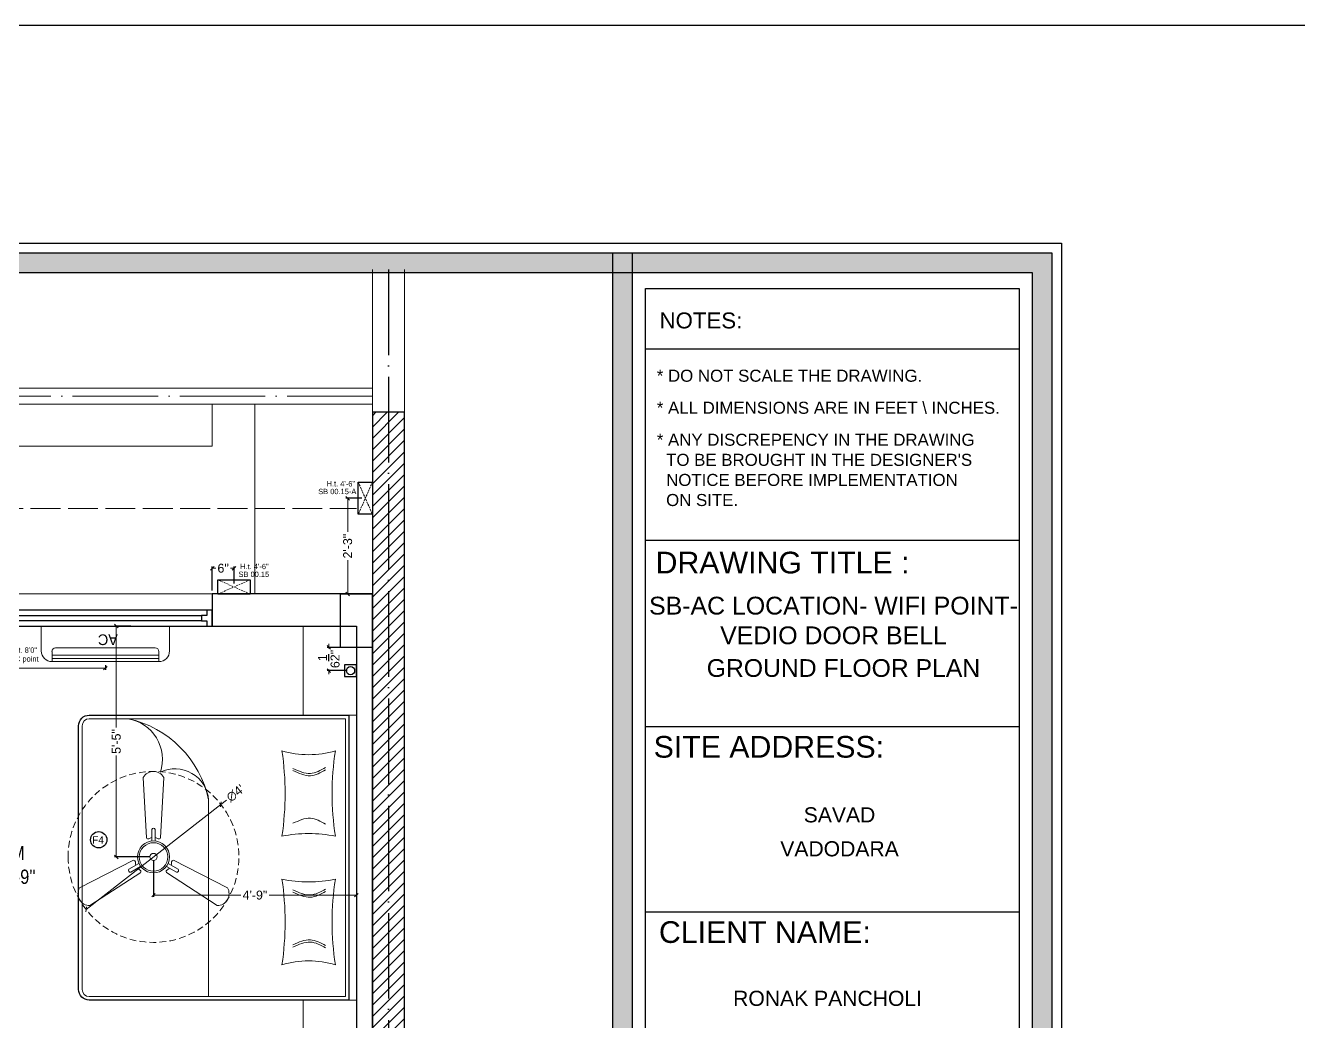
# Model space of a CAD drawing. Header units: millimetres. Extents: x 56222 to 3066687, y -650199 to -121287.
# Drawn here: x 140615.4 to 140972.9, y -177132.5 to -176852.9 of the extents above; entities that cross this region are included whole.
import ezdxf
from ezdxf.enums import TextEntityAlignment as Align

# ---------------------------------------------------------------- set-up
doc = ezdxf.new("R2010")
doc.units = ezdxf.units.MM
doc.header["$MEASUREMENT"] = 0
doc.header["$PDMODE"] = 35
for name, pattern in [('ACAD_ISO02W100', [15, 12, -3]), ('ACAD_ISO04W100', [30, 24, -3, 0, -3]), ('DASHED', [0.75, 0.5, -0.25]), ('DASHED2', [0.375, 0.25, -0.125])]:
    doc.linetypes.add(name, pattern=pattern)
doc.layers.get('Defpoints').update_dxf_attribs({"color": 220})
for name, color, linetype, lineweight in [('COLUMN', 1, 'Continuous', 30), ('dim05', 1, 'Continuous', 13), ('el', 7, 'Continuous', 20), ('ELEC-wires', 1, 'DASHED2', 13), ('Electrical', 84, 'Continuous', 30), ('FIRST FLOOR ( TEXT )', 7, 'Continuous', 9), ('FURNITURE', 32, 'Continuous', 9), ('GROUND FLOOR', 7, 'Continuous', 9), ('GROUND FLOOR  ( HATCH )', 251, 'Continuous', 9), ('GROUND FLOOR  ( PLINE )', 251, 'Continuous', 30), ('NAME PLATE', 7, 'Continuous', 25), ('Text', 7, 'Continuous', 15), ('wall', 7, 'Continuous', 30), ('X_PLOT', 1, 'Continuous', 9), ('XX~SLAB ( BEAM )~ ( DIM )', 7, 'Continuous', 9)]:
    doc.layers.add(name, color=color, linetype=linetype, lineweight=lineweight)
doc.layers.add('GROUND FLOOR  ( Text )', color=251, linetype='Continuous')
doc.layers.add('XX~SLAB ( PLINE )', color=251, linetype='Continuous', plot=False)
doc.styles.add('Arial', font='arial.ttf')
doc.styles.add('KATHA', font='swissc.ttf')
doc.styles.get("Standard").update_dxf_attribs({"font": 'arial.ttf', "height": 6})
doc.styles.add('TEXT', font='eurr____.ttf')
doc.dimstyles.new('ISO-25', dxfattribs={"dimtxt": 2.5, "dimasz": 1, "dimexe": 0.5, "dimexo": 1, "dimtad": 0, "dimdec": 1, "dimlunit": 4, "dimtxsty": 'Standard', "dimblk": 'OBLIQUE', "dimcen": 2.5, "dimclrd": 1, "dimclre": 1, "dimclrt": 5, "dimadec": 0, "dimazin": 0, "dimtfac": 1, "dimtdec": 1, "dimtmove": 0, "dimatfit": 3, "dimfxl": 1, "dimlwd": -1, "dimarcsym": 0})

# ---------------------------------------------------------------- blocks, each defined once
blk = doc.blocks.new('LAYOUT FILE')
at = {"layer": 'NAME PLATE', "true_color": 0xd39e00}
h = blk.add_hatch(color=42, dxfattribs=at)
h.paths.add_polyline_path([(3346889.83, -513806.18), (3346889.83, -514260.7), (3347535.56, -514260.7), (3347535.56, -513806.18)])
h.paths.add_polyline_path([(3346894.36, -513810.71), (3347531.03, -513810.71), (3347531.03, -514256.17), (3346894.36, -514256.17)], flags=16)
blk.add_hatch(color=42, dxfattribs=at).paths.add_polyline_path([(3347433.6, -514256.17), (3347438.13, -514256.17), (3347438.13, -513806.18), (3347433.6, -513806.18)])
at = {"layer": 'NAME PLATE', "color": 42, "true_color": 0xd39e00}
for p, q in [((3347527.96, -513828.55), (3347441.2, -513828.55)), ((3347527.96, -513872.99), (3347441.2, -513872.99)), ((3347527.96, -513916.26), (3347441.2, -513916.26)), ((3347527.96, -513959.27), (3347441.2, -513959.27))]:
    blk.add_line(p, q, dxfattribs=at)
for points in [[(3346887.56, -513803.91), (3347537.83, -513803.91), (3347537.83, -514262.96), (3346887.56, -514262.96)], [(3346889.83, -513806.18), (3347535.56, -513806.18), (3347535.56, -514260.7), (3346889.83, -514260.7)], [(3347433.6, -514256.17), (3347433.6, -513806.18), (3347438.13, -513806.18), (3347438.13, -514256.17)], [(3346894.36, -513810.71), (3347531.03, -513810.71), (3347531.03, -514256.17), (3346894.36, -514256.17)], [(3347441.2, -514252.44), (3347441.2, -513814.44), (3347527.96, -513814.44), (3347527.96, -514252.44)]]:
    blk.add_lwpolyline(points, close=True, dxfattribs=at)
at = {"layer": 'NAME PLATE', "style": 'Arial'}
for s, height, p in [('NOTES:', 3.699, (3347454.07, -513823.73)), ('DRAWING TITLE : ', 5.0338, (3347474.01, -513880.61)), ('SITE ADDRESS:', 5.0338, (3347469.85, -513923.39)), ('CLIENT NAME:', 5.0338, (3347468.93, -513966.4))]:
    blk.add_text(s, height=height, dxfattribs=at).set_placement(p, align=Align.CENTER)
at = {"layer": 'NAME PLATE', "char_height": 2.7974, "width": 108.0765, "attachment_point": 1, "style": 'Arial'}
for s, insert in [('* DO NOT SCALE THE DRAWING.', (3347443.82, -513833.31, 0)), ('* ALL DIMENSIONS ARE IN FEET \\\\ INCHES.', (3347443.82, -513840.75, 0)), ("* ANY DISCREPENCY IN THE DRAWING \\P  TO BE BROUGHT IN THE DESIGNER'S\\P  NOTICE BEFORE IMPLEMENTATION \\P  ON SITE.", (3347443.82, -513848.18, 0))]:
    blk.add_mtext(s, dxfattribs=dict(at, insert=insert))
blk = doc.blocks.new('fan')
at = {"layer": 'Electrical', "lineweight": 15, "ltscale": 20}
for p, q in [((3300835.29, -509900.78), (3300836.47, -509923.43)), ((3300841.81, -509923.43), (3300842.99, -509900.78)), ((3300838.47, -509924.57), (3300838.47, -509920.25)), ((3300839.81, -509920.28), (3300839.81, -509924.57)), ((3300831.66, -509931.77), (3300811.45, -509942.07)), ((3300829.93, -509935.08), (3300833.64, -509932.93)), ((3300834.31, -509934.09), (3300830.57, -509936.25)), ((3300847.68, -509936.23), (3300843.97, -509934.09)), ((3300844.64, -509932.93), (3300848.38, -509935.09)), ((3300866.83, -509942.07), (3300846.62, -509931.77)), ((3300815.3, -509948.74), (3300834.33, -509936.39)), ((3300843.95, -509936.39), (3300862.98, -509948.74))]:
    blk.add_line(p, q, dxfattribs=at)
at = {"layer": 'Electrical', "linetype": 'DASHED', "lineweight": 15, "ltscale": 5}
blk.add_circle((3300839.14, -509930.53), 32, dxfattribs=at)
at = {"layer": 'Electrical', "lineweight": 15, "ltscale": 20}
for centre, major_axis, start_param, end_param in [((3300839.14, -509902.94), (3.12, 3.12), -0.272136, 1.842967), ((3300839.13, -509920.5), (0.501, 0.501), -0.465536, 1.983618), ((3300839.14, -509930.53), (4.24, -4.24), 3.14161, 9.424795), ((3300839.14, -509930.53), (3.77, -3.77), 1.749190548672175e-05, 6.283202799085073), ((3300837.1, -509923.08), (0.51, 0.51), 2.863014, 4.257784), ((3300839.14, -509926.42), (2.27, -2.27), 2.565057, 2.951308), ((3300839.14, -509926.42), (2.27, 2.27), 0.19032, 0.57657), ((3300841.18, -509923.08), (0.51, -0.51), 5.167028, 6.561799), ((3300839.14, -509930.53), (0.943, 0.943), 1.570814, 7.853999), ((3300830.46, -509935.55), (0.501, -0.501), 3.199655, 5.648809), ((3300831.67, -509932.49), (0.51, -0.51), 0.978238, 2.373008), ((3300835.59, -509932.58), (2.27, -2.27), 3.855511, 4.241762), ((3300835.59, -509932.58), (2.27, -2.27), 4.659452, 5.045703), ((3300842.69, -509932.58), (2.27, 2.27), 4.37911, 4.765361), ((3300842.69, -509932.58), (2.27, 2.27), 5.183051, 5.569301), ((3300846.61, -509932.49), (0.51, -0.51), 2.339416, 3.734186), ((3300847.83, -509935.54), (0.501, 0.501), 3.723254, 6.172408), ((3300833.71, -509936.02), (0.51, 0.51), -1.325776, 0.068994), ((3300844.57, -509936.02), (0.51, -0.51), 3.072633, 4.467404), ((3300815.25, -509944.32), (3.12, -3.12), 3.393055, 5.508159), ((3300863.03, -509944.32), (3.12, -3.12), 5.48745, 7.602554)]:
    blk.add_ellipse(centre, major_axis=major_axis, ratio=1, start_param=start_param, end_param=end_param, dxfattribs=at)
blk = doc.blocks.new('_Oblique')
at = {"layer": 'wall', "color": 0, "lineweight": -2}
blk.add_line((-0.5, -0.5), (0.5, 0.5), dxfattribs=at)
blk = doc.blocks.new('*D418')
at = {"layer": 'Defpoints', "color": 0, "lineweight": 0, "transparency": 16777216}
for p in [(140651.36, -177086.29), (140708.35, -177086.49), (140708.35, -177097.01)]:
    blk.add_point(p, dxfattribs=at)
at = {"layer": 'dim05', "color": 1, "linetype": 'Continuous', "lineweight": -2, "transparency": 16777216}
for p, q in [((140651.36, -177087.29), (140651.36, -177097.51)), ((140708.35, -177087.49), (140708.35, -177097.51))]:
    blk.add_line(p, q, dxfattribs=at)
at = {"layer": 'dim05', "color": 1, "linetype": 'Continuous', "transparency": 16777216}
for p, q in [((140651.36, -177097.01), (140675.86, -177097.01)), ((140708.35, -177097.01), (140683.85, -177097.01))]:
    blk.add_line(p, q, dxfattribs=at)
at = {"layer": 'dim05', "color": 1, "transparency": 16777216, "rotation": 180}
blk.add_blockref('_Oblique', (140651.36, -177097.01), dxfattribs=at)
at = {"layer": 'dim05', "color": 1, "transparency": 16777216}
blk.add_blockref('_Oblique', (140708.35, -177097.01), dxfattribs=at)
at = {"layer": 'dim05', "color": 5, "lineweight": 25, "transparency": 16777216, "insert": (140679.85, -177097.01), "char_height": 2.5, "attachment_point": 5, "style": 'Arial'}
blk.add_mtext('4\'-9"', dxfattribs=at)
blk = doc.blocks.new('6616')
at = {"color": 242, "linetype": 'DASHED', "true_color": 0xcd2027}
for p, q in [((386784.79, -36915.77), (386775.78, -36911.78)), ((386784.79, -36911.78), (386775.78, -36915.77))]:
    blk.add_line(p, q, dxfattribs=at)
at = {"layer": 'ELEC-wires', "color": 5, "linetype": 'ByBlock', "lineweight": 30, "ltscale": 4}
blk.add_lwpolyline([(386775.78, -36911.78), (386784.79, -36911.78), (386784.79, -36915.77), (386775.78, -36915.77)], close=True, dxfattribs=at)
blk = doc.blocks.new('*D477')
at = {"layer": 'Defpoints', "color": 0, "lineweight": 0, "transparency": 16777216}
for p in [(140673.98, -177005.25), (140673.98, -177010.5), (140667.85, -177012.48)]:
    blk.add_point(p, dxfattribs=at)
at = {"layer": 'dim05', "color": 1, "linetype": 'Continuous', "lineweight": -2, "transparency": 16777216}
for p, q in [((140667.85, -177011.48), (140667.85, -177004.75)), ((140673.98, -177009.5), (140673.98, -177004.75))]:
    blk.add_line(p, q, dxfattribs=at)
at = {"layer": 'dim05', "color": 1, "linetype": 'Continuous', "transparency": 16777216}
for p, q in [((140667.85, -177005.25), (140668.84, -177005.25)), ((140673.98, -177005.25), (140672.98, -177005.25))]:
    blk.add_line(p, q, dxfattribs=at)
at = {"layer": 'dim05', "color": 1, "transparency": 16777216, "rotation": 180}
blk.add_blockref('_Oblique', (140667.85, -177005.25), dxfattribs=at)
at = {"layer": 'dim05', "color": 1, "transparency": 16777216}
blk.add_blockref('_Oblique', (140673.98, -177005.25), dxfattribs=at)
at = {"layer": 'dim05', "color": 5, "lineweight": 25, "transparency": 16777216, "insert": (140670.91, -177005.25), "char_height": 2.5, "attachment_point": 5, "style": 'Arial'}
blk.add_mtext('6"', dxfattribs=at)
blk = doc.blocks.new('*D478')
at = {"layer": 'Defpoints', "color": 0, "lineweight": 0, "transparency": 16777216}
for p in [(140710.86, -176985.6), (140705.89, -177012.48), (140708.86, -177012.48)]:
    blk.add_point(p, dxfattribs=at)
at = {"layer": 'dim05', "color": 1, "linetype": 'Continuous', "lineweight": -2, "transparency": 16777216}
for p, q in [((140709.86, -176985.6), (140705.39, -176985.6)), ((140707.86, -177012.48), (140705.39, -177012.48))]:
    blk.add_line(p, q, dxfattribs=at)
at = {"layer": 'dim05', "color": 1, "linetype": 'Continuous', "transparency": 16777216}
for p, q in [((140705.89, -176985.6), (140705.89, -176995.07)), ((140705.89, -177012.48), (140705.89, -177003.01))]:
    blk.add_line(p, q, dxfattribs=at)
at = {"layer": 'dim05', "color": 1, "transparency": 16777216}
for p, rotation in [((140705.89, -176985.6), 90), ((140705.89, -177012.48), 270)]:
    blk.add_blockref('_Oblique', p, dxfattribs=dict(at, rotation=rotation))
at = {"layer": 'dim05', "color": 5, "lineweight": 25, "transparency": 16777216, "insert": (140705.89, -176999.04), "char_height": 2.5, "attachment_point": 5, "rotation": 90, "style": 'Arial'}
blk.add_mtext('2\'-3"', dxfattribs=at)
blk = doc.blocks.new('*D427')
at = {"layer": 'Defpoints', "color": 0, "lineweight": 0, "transparency": 16777216}
for p in [(140670.3, -177071.56), (140632.41, -177101.02)]:
    blk.add_point(p, dxfattribs=at)
at = {"layer": 'dim05', "color": 1, "linetype": 'Continuous', "transparency": 16777216}
for p in [(140632.41, -177101.02), (140671.88, -177070.33)]:
    blk.add_line(p, (140670.3, -177071.56), dxfattribs=at)
at = {"layer": 'dim05', "color": 1, "transparency": 16777216}
for p, rotation in [((140670.3, -177071.56), 217.8668390306578), ((140632.41, -177101.02), 37.86683903065778)]:
    blk.add_blockref('_Oblique', p, dxfattribs=dict(at, rotation=rotation))
at = {"layer": 'dim05', "color": 5, "lineweight": 25, "transparency": 16777216, "insert": (140674.36, -177068.4), "char_height": 2.5, "attachment_point": 5, "rotation": 37.8668, "style": 'Arial'}
blk.add_mtext("∅4'", dxfattribs=at)
blk = doc.blocks.new('*D432')
at = {"layer": 'Defpoints', "color": 0, "lineweight": 0, "transparency": 16777216}
for p in [(140700.61, -177027.48), (140706.7, -177027.48), (140706.7, -177033.98)]:
    blk.add_point(p, dxfattribs=at)
at = {"layer": 'dim05', "color": 1, "linetype": 'Continuous', "lineweight": -2, "transparency": 16777216}
for p, q in [((140705.7, -177027.48), (140700.11, -177027.48)), ((140705.7, -177033.98), (140700.11, -177033.98))]:
    blk.add_line(p, q, dxfattribs=at)
at = {"layer": 'dim05', "color": 1, "linetype": 'Continuous', "transparency": 16777216}
for p, q in [((140700.61, -177027.48), (140700.61, -177026.48)), ((140700.61, -177027.48), (140700.61, -177027.75)), ((140700.61, -177033.98), (140700.61, -177033.71)), ((140700.61, -177033.98), (140700.61, -177034.98))]:
    blk.add_line(p, q, dxfattribs=at)
at = {"layer": 'dim05', "color": 1, "transparency": 16777216}
for p, rotation in [((140700.61, -177027.48), 270), ((140700.61, -177033.98), 90)]:
    blk.add_blockref('_Oblique', p, dxfattribs=dict(at, rotation=rotation))
at = {"layer": 'dim05', "color": 5, "lineweight": 25, "transparency": 16777216, "insert": (140700.61, -177030.73), "char_height": 2.5, "attachment_point": 5, "rotation": 90, "style": 'Arial'}
blk.add_mtext('6{\\H1x;\\S1/2;}"', dxfattribs=at)
blk = doc.blocks.new('*D435')
at = {"layer": 'Defpoints', "color": 0, "lineweight": 0, "transparency": 16777216}
for p in [(140646.03, -177021.48), (140640.91, -177086.29), (140651.36, -177086.29)]:
    blk.add_point(p, dxfattribs=at)
at = {"layer": 'dim05', "color": 1, "linetype": 'Continuous', "lineweight": -2, "transparency": 16777216}
for p, q in [((140645.03, -177021.48), (140640.41, -177021.48)), ((140650.36, -177086.29), (140640.41, -177086.29))]:
    blk.add_line(p, q, dxfattribs=at)
at = {"layer": 'dim05', "color": 1, "linetype": 'Continuous', "transparency": 16777216}
for p, q in [((140640.91, -177021.48), (140640.91, -177049.94)), ((140640.91, -177086.29), (140640.91, -177057.83))]:
    blk.add_line(p, q, dxfattribs=at)
at = {"layer": 'dim05', "color": 1, "transparency": 16777216}
for p, rotation in [((140640.91, -177021.48), 90), ((140640.91, -177086.29), 270)]:
    blk.add_blockref('_Oblique', p, dxfattribs=dict(at, rotation=rotation))
at = {"layer": 'dim05', "color": 5, "lineweight": 25, "transparency": 16777216, "insert": (140640.91, -177053.88), "char_height": 2.5, "attachment_point": 5, "rotation": 90, "style": 'Arial'}
blk.add_mtext('5\'-5"', dxfattribs=at)
blk = doc.blocks.new('ac paln')
at = {"layer": 'Electrical', "lineweight": 15}
for p, q in [((389238.69, -37646.36), (389238.69, -37610.34)), ((389238.69, -37610.34), (389245.67, -37610.34)), ((389244.81, -37642.35), (389244.81, -37614.35)), ((389245.81, -37613.35), (389248.68, -37613.35)), ((389246.82, -37643.35), (389246.82, -37613.35)), ((389247.82, -37643.35), (389247.82, -37613.35)), ((389248.68, -37613.35), (389248.68, -37643.35)), ((389248.68, -37643.35), (389248.68, -37613.35)), ((389245.81, -37643.35), (389248.68, -37643.35)), ((389248.68, -37643.35), (389248.68, -37643.35)), ((389245.67, -37646.36), (389238.69, -37646.36))]:
    blk.add_line(p, q, dxfattribs=at)
for centre, start, end in [((389245.67, -37613.35), 0, 90), ((389245.67, -37643.35), 270, 0)]:
    blk.add_arc(centre, 3.01, start, end, dxfattribs=at)
at = {"layer": 'Electrical', "lineweight": 15, "extrusion": (0, 0, -1)}
for centre, start_param, end_param in [((389245.81, -37614.35), -0.785398, 0.785398), ((389245.81, -37642.35), 3.926991, 5.497787)]:
    blk.add_ellipse(centre, major_axis=(-0.71, 0.71), ratio=1, start_param=start_param, end_param=end_param, dxfattribs=at)
at = {"layer": 'Text', "style": 'TEXT'}
blk.add_text('AC', height=3, rotation=270, dxfattribs=at).set_placement((389241.02, -37624.87))
blk = doc.blocks.new('*D505')
at = {"layer": 'Defpoints', "color": 0, "lineweight": 0, "transparency": 16777216}
for p in [(140553.85, -177026.01), (140637.85, -177031.47), (140637.85, -177033.31)]:
    blk.add_point(p, dxfattribs=at)
at = {"layer": 'dim05', "color": 1, "linetype": 'Continuous', "lineweight": -2, "transparency": 16777216}
for p, q in [((140553.85, -177027.01), (140553.85, -177033.81)), ((140637.85, -177032.47), (140637.85, -177033.81))]:
    blk.add_line(p, q, dxfattribs=at)
at = {"layer": 'dim05', "color": 1, "linetype": 'Continuous', "transparency": 16777216}
for p, q in [((140553.85, -177033.31), (140594.09, -177033.31)), ((140637.85, -177033.31), (140597.62, -177033.31))]:
    blk.add_line(p, q, dxfattribs=at)
at = {"layer": 'dim05', "color": 1, "transparency": 16777216, "rotation": 180}
blk.add_blockref('_Oblique', (140553.85, -177033.31), dxfattribs=at)
at = {"layer": 'dim05', "color": 1, "transparency": 16777216}
blk.add_blockref('_Oblique', (140637.85, -177033.31), dxfattribs=at)
at = {"layer": 'dim05', "color": 5, "lineweight": 25, "transparency": 16777216, "insert": (140595.85, -177033.31), "char_height": 2.5, "attachment_point": 5, "style": 'Arial'}
blk.add_mtext("7'", dxfattribs=at)

msp = doc.modelspace()

# ---------------------------------------------------------------- hatches: boundary and pattern name
at = {"layer": 'GROUND FLOOR  ( HATCH )'}
h = msp.add_hatch(dxfattribs=at)
h.set_pattern_fill('ANSI31', color=6, scale=18, style=0)
h.set_pattern_definition([(45, (24181.1643, -14685.805), (-1.590990258, 1.590990258), [])])
h.paths.add_polyline_path([(140721.8502, -176961.4795), (140712.8502, -176961.4795), (140712.8502, -177304.9795), (140721.8502, -177304.9795)])

# ---------------------------------------------------------------- linework, layer by layer
at = {"layer": 'COLUMN'}
msp.add_lwpolyline([(140703.8502, -177012.4795), (140712.8502, -177012.4795), (140712.8502, -177027.4795), (140703.8502, -177027.4795)], close=True, dxfattribs=at)
at = {"layer": 'FURNITURE'}
msp.add_line((140666.8246, -177125.4878), (140666.8246, -177070.2948), dxfattribs=at)
for points in [[(140708.3502, -177046.4878), (140693.3502, -177046.4878), (140693.3502, -177021.4795), (140708.3502, -177021.4795)], [(140708.3502, -177126.4712), (140693.3502, -177126.4712), (140693.3502, -177150.4795), (140708.3502, -177150.4795)]]:
    msp.add_lwpolyline(points, close=True, dxfattribs=at)
at = {"layer": 'FURNITURE', "lineweight": 30}
msp.add_lwpolyline([(140630.3205, -177123.4878), (140630.3205, -177049.4878, -0.41421356), (140633.3205, -177046.4878), (140706.2513, -177046.4878), (140706.2513, -177126.4878), (140633.3205, -177126.4878, -0.41421356)], format="xyb", close=True, dxfattribs=at)
at = {"layer": 'FURNITURE'}
for points in [[(140631.3205, -177123.4878), (140631.3205, -177049.4878, -0.41421356), (140633.3205, -177047.4878), (140705.2513, -177047.4878), (140705.2513, -177125.4878), (140633.3205, -177125.4878, -0.41421356)], [(140653.3033, -177062.4987, -0.52796512), (140666.8246, -177070.2948, 0.29648943), (140644.1819, -177047.4878, -0.4593765), (140653.3033, -177062.4987)]]:
    msp.add_lwpolyline(points, format="xyb", close=True, dxfattribs=at)
at = {"layer": 'FURNITURE', "elevation": -0.0053}
for points in [[(140687.4304, -177080.4788, -0.10058607), (140702.4304, -177080.4788, -0.07572579), (140702.4304, -177056.4788, -0.14896716), (140687.4304, -177056.4788, -0.0741156)], [(140687.4304, -177092.5598, 0.10058607), (140702.4304, -177092.5598, 0.07572579), (140702.4304, -177116.5598, 0.14896716), (140687.4304, -177116.5598, 0.0741156)]]:
    msp.add_lwpolyline(points, format="xyb", close=True, dxfattribs=at)
at = {"layer": 'FURNITURE', "color": 1, "lineweight": 30, "ltscale": 4}
msp.add_circle((140635.9662, -177081.4774), 2.2915, dxfattribs=at)
at = {"layer": 'FURNITURE'}
for points in [[(140699.692, -177061.2205, -0.0053), (140698.275, -177061.9925, -0.0053), (140695.2813, -177063.6234, -0.0053), (140692.1646, -177062.1827, -0.0053), (140690.5232, -177061.424, -0.0053)], [(140699.692, -177061.8653, -0.0053), (140698.275, -177062.6373, -0.0053), (140695.2813, -177064.2681, -0.0053), (140692.1646, -177062.8275, -0.0053), (140690.5232, -177062.0688, -0.0053)], [(140699.692, -177077.0564, -0.0053), (140698.275, -177076.2844, -0.0053), (140695.2813, -177074.6535, -0.0053), (140692.1646, -177076.0942, -0.0053), (140690.5232, -177076.8529, -0.0053)], [(140699.692, -177095.3374, -0.0053), (140698.275, -177096.1094, -0.0053), (140695.2813, -177097.7403, -0.0053), (140692.1646, -177096.2996, -0.0053), (140690.5232, -177095.5409, -0.0053)], [(140699.692, -177095.9822, -0.0053), (140698.275, -177096.7542, -0.0053), (140695.2813, -177098.385, -0.0053), (140692.1646, -177096.9444, -0.0053), (140690.5232, -177096.1857, -0.0053)], [(140699.692, -177111.1733, -0.0053), (140698.275, -177110.4013, -0.0053), (140695.2813, -177108.7704, -0.0053), (140692.1646, -177110.2111, -0.0053), (140690.5232, -177110.9698, -0.0053)], [(140699.692, -177111.818, -0.0053), (140698.275, -177111.046, -0.0053), (140695.2813, -177109.4152, -0.0053), (140692.1646, -177110.8558, -0.0053), (140690.5232, -177111.6146, -0.0053)]]:
    msp.add_open_spline(points, degree=3, knots=[0, 0, 0, 0, 4.57791705, 9.67113696, 9.67113696, 9.67113696, 9.67113696], dxfattribs=at)
at = {"layer": 'GROUND FLOOR'}
for p, q in [((140712.8502, -176921.4306), (140712.8502, -177442.3634)), ((140712.8502, -176921.4306), (140712.8502, -177012.4795)), ((140721.8502, -176921.4306), (140721.8502, -177442.3634)), ((140212.6002, -176954.7295), (140712.8502, -176954.7295)), ((140217.1002, -176959.2295), (140712.8502, -176959.2295)), ((140712.8502, -177012.4795), (140312.3502, -177012.4795)), ((140667.8502, -177012.4795), (140667.8502, -177021.4795)), ((140703.8502, -177021.4795), (140553.8502, -177021.4795))]:
    msp.add_line(p, q, dxfattribs=at)
at = {"layer": 'GROUND FLOOR', "color": 1, "linetype": 'ACAD_ISO04W100'}
msp.add_line((140717.3502, -176921.4306), (140717.3502, -177304.9795), dxfattribs=at)
msp.add_lwpolyline([(140712.8502, -176956.9795), (140214.8502, -176956.9795), (140214.8502, -177419.4795), (140712.8502, -177419.4795)], dxfattribs=at)
at = {"layer": 'GROUND FLOOR', "color": 6, "lineweight": 30}
msp.add_lwpolyline([(140721.8502, -176961.4795), (140712.8502, -176961.4795), (140712.8502, -177304.9795), (140721.8502, -177304.9795)], close=True, dxfattribs=at)
at = {"layer": 'GROUND FLOOR', "linetype": 'ACAD_ISO02W100', "ltscale": 0.7}
msp.add_lwpolyline([(140312.3502, -176988.4795), (140708.3502, -176988.4795)], dxfattribs=at)
at = {"layer": 'GROUND FLOOR  ( PLINE )'}
msp.add_lwpolyline([(140712.8502, -177012.4795), (140667.8502, -177012.4795), (140667.8502, -177021.4795), (140708.3502, -177021.4795), (140708.3502, -177150.4795), (140672.3542, -177150.4782), (140672.3542, -177154.9782), (140703.8502, -177154.9795), (140703.8502, -177282.4795), (140670.8502, -177282.4795), (140670.8502, -177286.9795), (140703.8502, -177286.9795), (140703.8502, -177304.9795), (140712.8502, -177304.9795)], close=True, dxfattribs=at)
at = {"layer": 'X_PLOT', "linetype": 'ACAD_ISO04W100', "lineweight": 30}
msp.add_line((140717.3502, -176921.4306), (140717.3502, -177417.2295), dxfattribs=at)
at = {"layer": 'XX~SLAB ( BEAM )~ ( DIM )', "color": 3, "lineweight": 30}
msp.add_lwpolyline([(142840.5563, -176852.8868), (140057.6713, -176852.8868), (140057.6713, -177505.9443), (142840.5563, -177505.9443)], close=True, dxfattribs=at)
at = {"layer": 'XX~SLAB ( BEAM )~ ( DIM )'}
for points in [[(140667.8502, -176959.2295), (140607.8502, -176959.2295), (140607.8502, -176970.9963), (140667.8502, -176970.9963)], [(140679.8502, -177012.4795), (140712.8502, -177012.4795), (140712.8502, -176959.2295), (140679.8502, -176959.2295)]]:
    msp.add_lwpolyline(points, close=True, dxfattribs=at)
at = {"layer": 'XX~SLAB ( BEAM )~ ( DIM )', "color": 6, "lineweight": 30}
msp.add_lwpolyline([(140705.0229, -177035.6387), (140708.3416, -177035.6387), (140708.3588, -177032.3285), (140705.04, -177032.3285)], close=True, dxfattribs=at)
msp.add_circle((140706.6951, -177033.9836), 1.1551, dxfattribs=at)
at = {"layer": 'XX~SLAB ( PLINE )'}
msp.add_lwpolyline([(140667.8502, -177016.9795), (140666.3502, -177016.9795), (140666.3502, -177018.4795), (140664.8502, -177018.4795), (140664.8502, -177019.9795), (140610.8502, -177019.9795), (140610.8502, -177018.4795), (140609.3502, -177018.4795), (140609.3502, -177016.9795), (140607.8502, -177016.9795), (140607.8502, -177021.4795), (140609.3502, -177021.4795), (140609.3502, -177019.9795), (140610.8502, -177019.9795), (140610.8502, -177018.4795), (140664.8502, -177018.4795), (140664.8502, -177019.9795), (140666.3502, -177019.9795), (140666.3502, -177021.4795), (140667.8502, -177021.4795), (140667.8502, -177016.9795), (140607.8502, -177016.9795), (140607.8502, -177021.4795), (140667.8502, -177021.4795)], close=True, dxfattribs=at)

# ---------------------------------------------------------------- block references
at = {"layer": 'dim05', "color": 1, "lineweight": 35, "xscale": -0.7500069902881101, "yscale": 0.7500069902881101, "zscale": 0.7500069902881101}
msp.add_blockref('fan', (2616303.7858, 205365.1725), dxfattribs=at)
at = {"layer": 'el', "color": 1, "rotation": 90}
msp.add_blockref('6616', (103797.0796, -563765.8918), dxfattribs=at)
at = {"layer": 'el', "color": 1}
msp.add_blockref('6616', (-246106.3122, -140096.7274), dxfattribs=at)
at = {"layer": 'el', "color": 18, "true_color": 0x000000, "rotation": 270}
msp.add_blockref('ac paln', (178266.2002, 212217.2085), dxfattribs=at)
at = {"layer": 'NAME PLATE', "lineweight": 0, "xscale": 1.209046105522275, "yscale": 1.209046105522275, "zscale": 1.209046105522275}
msp.add_blockref('LAYOUT FILE', (-3906421.2053, 444298.6509, 0.1256), dxfattribs=at)

# ---------------------------------------------------------------- texts
at = {"layer": 'Electrical', "color": 240, "true_color": 0xed1f24, "transparency": 33554687}
for s, p in [('H.t. 4\'-6"', (140699.9659, -176982.2956)), ('H.t. 4\'-6"', (140675.679, -177005.506)), ('H.t. 8\'0"', (140611.3268, -177028.9842))]:
    msp.add_text(s, height=1.5, dxfattribs=at).set_placement(p)
at = {"layer": 'Electrical', "color": 5, "transparency": 33554687}
for s, p in [('SB 00.15-A', (140697.6074, -176984.4553)), ('SB 00.15', (140675.2278, -177007.7038)), ('AC point', (140611.0448, -177031.4544))]:
    msp.add_text(s, height=1.5, dxfattribs=at).set_placement(p)
at = {"layer": 'Electrical', "color": 1, "insert": (140637.4277, -177080.502), "char_height": 2.03575, "attachment_point": 3}
msp.add_mtext_dynamic_manual_height_columns('F4', width=2.035749, gutter_width=0.6786, heights=[2.6009], dxfattribs=at)
at = {"layer": 'FIRST FLOOR ( TEXT )', "insert": (140602.7285, -177085.211), "char_height": 4, "attachment_point": 5, "style": 'KATHA'}
msp.add_mtext("PARENTS \\PBED ROOM\\P12'-11'' x 10'-9''", dxfattribs=at)
at = {"layer": 'GROUND FLOOR  ( Text )', "insert": (140842.3422, -177019.9508), "char_height": 5, "width": 121.249347, "attachment_point": 5, "style": 'Arial'}
msp.add_mtext('SB-AC LOCATION- WIFI POINT- VEDIO DOOR BELL', dxfattribs=at)
at = {"layer": 'NAME PLATE', "style": 'Arial'}
for s, height, p in [('GROUND FLOOR PLAN', 4.972924, (140845.1323, -177035.7453, 0.1256)), (' SAVAD ', 4.24568, (140844.0301, -177076.5927, 0.1256)), ('VADODARA', 4.24568, (140844.0301, -177086.1243, 0.1256)), ('RONAK PANCHOLI    ', 4.245682, (140843.9681, -177128.1055, 0.1256))]:
    msp.add_text(s, height=height, dxfattribs=at).set_placement(p, align=Align.CENTER)

# ---------------------------------------------------------------- dimensions: what is measured, and where the dimension line sits
at = {"layer": 'dim05', "color": 27, "lineweight": 25, "true_color": 0x7d5120}
for base, p1, p2, override, picture, middle in [((140705.8939, -177012.4795), (140710.8568, -176985.6045), (140708.8633, -177012.4795), {"dimdec": 0, "dimtxsty": 'Arial'}, '*D478', (140705.8939, -176999.042)), ((140640.91, -177086.2884), (140646.0323, -177021.4795), (140651.3568, -177086.2884), {"dimtxsty": 'Arial'}, '*D435', (140640.91, -177053.8839)), ((140700.6136, -177027.4795), (140706.6951, -177033.9836), (140706.6951, -177027.4795), {"dimtxsty": 'Arial'}, '*D432', (140700.6136, -177030.7316))]:
    dim = msp.add_linear_dim(base=base, p1=p1, p2=p2, angle=90, dimstyle='ISO-25', override=override, dxfattribs=at)
    dim.commit()
    dim.dimension.update_dxf_attribs({"geometry": picture, "text_midpoint": middle})
for base, p1, p2, override, picture, middle in [((140673.9751, -177005.2496), (140667.8502, -177012.4795), (140673.9751, -177010.5046), {"dimdec": 0, "dimtxsty": 'Arial'}, '*D477', (140670.9126, -177005.2496)), ((140637.8502, -177033.3139), (140553.8502, -177026.0148), (140637.8502, -177031.4745), {"dimtxsty": 'Arial'}, '*D505', (140595.8502, -177033.3139)), ((140708.3502, -177097.0138), (140651.3568, -177086.2884), (140708.3502, -177086.4878), {"dimtxsty": 'Arial'}, '*D418', (140679.8535, -177097.0138))]:
    dim = msp.add_linear_dim(base=base, p1=p1, p2=p2, dimstyle='ISO-25', override=override, dxfattribs=at)
    dim.commit()
    dim.dimension.update_dxf_attribs({"geometry": picture, "text_midpoint": middle})
dim = msp.add_diameter_dim_2p(p1=(140632.4103, -177101.0202), p2=(140670.3034, -177071.5565), dimstyle='ISO-25', override={"dimtxsty": 'Arial'}, dxfattribs=at)
dim.commit()
dim.dimension.update_dxf_attribs({"geometry": '*D427', "text_midpoint": (140674.3573, -177068.4043)})

doc.saveas('drawing.dxf')
